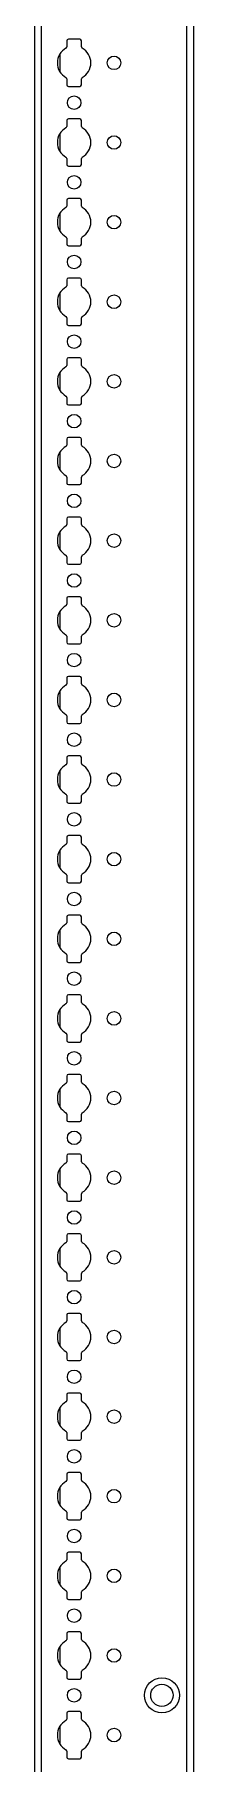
# Model space of a CAD drawing. Header units: millimetres. Extents: x -199 to 4466, y -2047 to 1507.
# Drawn here: x 4416 to 4466, y -336 to 207 of the extents above; entities that cross this region are included whole.
import ezdxf

# ---------------------------------------------------------------- set-up
doc = ezdxf.new("R2010")
doc.units = ezdxf.units.MM

msp = doc.modelspace()

# ---------------------------------------------------------------- linework, layer by layer
at = {"color": 7, "linetype": 'Continuous', "lineweight": 25}
for p, q in [((4416.39, -851.79), (4416.39, 847.21)), ((4466.09, 847.21), (4466.09, -851.79)), ((4426.44, 204.61), (4426.44, 202.73)), ((4430.54, 205.11), (4426.94, 205.11)), ((4431.04, 202.73), (4431.04, 204.61)), ((4426.44, 192.68), (4426.44, 190.81)), ((4426.94, 190.31), (4430.54, 190.31)), ((4431.04, 190.81), (4431.04, 192.68)), ((4426.44, 179.61), (4426.44, 177.73)), ((4430.54, 180.11), (4426.94, 180.11)), ((4431.04, 177.73), (4431.04, 179.61)), ((4426.44, 167.68), (4426.44, 165.81)), ((4426.94, 165.31), (4430.54, 165.31)), ((4431.04, 165.81), (4431.04, 167.68)), ((4426.44, 154.61), (4426.44, 152.73)), ((4430.54, 155.11), (4426.94, 155.11)), ((4431.04, 152.73), (4431.04, 154.61)), ((4426.44, 142.68), (4426.44, 140.81)), ((4431.04, 140.81), (4431.04, 142.68)), ((4426.94, 140.31), (4430.54, 140.31)), ((4426.44, 129.61), (4426.44, 127.73)), ((4430.54, 130.11), (4426.94, 130.11)), ((4431.04, 127.73), (4431.04, 129.61)), ((4426.44, 117.68), (4426.44, 115.81)), ((4426.94, 115.31), (4430.54, 115.31)), ((4431.04, 115.81), (4431.04, 117.68)), ((4426.44, 104.61), (4426.44, 102.73)), ((4430.54, 105.11), (4426.94, 105.11)), ((4431.04, 102.73), (4431.04, 104.61)), ((4426.44, 92.68), (4426.44, 90.81)), ((4431.04, 90.81), (4431.04, 92.68)), ((4426.94, 90.31), (4430.54, 90.31)), ((4426.44, 79.61), (4426.44, 77.73)), ((4430.54, 80.11), (4426.94, 80.11)), ((4431.04, 77.73), (4431.04, 79.61)), ((4426.44, 67.68), (4426.44, 65.81)), ((4426.94, 65.31), (4430.54, 65.31)), ((4431.04, 65.81), (4431.04, 67.68)), ((4426.44, 54.61), (4426.44, 52.73)), ((4430.54, 55.11), (4426.94, 55.11)), ((4431.04, 52.73), (4431.04, 54.61)), ((4426.44, 42.68), (4426.44, 40.81)), ((4426.94, 40.31), (4430.54, 40.31)), ((4431.04, 40.81), (4431.04, 42.68)), ((4426.44, 29.61), (4426.44, 27.73)), ((4430.54, 30.11), (4426.94, 30.11)), ((4431.04, 27.73), (4431.04, 29.61)), ((4426.44, 17.68), (4426.44, 15.81)), ((4431.04, 15.81), (4431.04, 17.68)), ((4426.94, 15.31), (4430.54, 15.31)), ((4426.44, 4.61), (4426.44, 2.73)), ((4430.54, 5.11), (4426.94, 5.11)), ((4431.04, 2.73), (4431.04, 4.61)), ((4426.44, -7.32), (4426.44, -9.19)), ((4426.94, -9.69), (4430.54, -9.69)), ((4431.04, -9.19), (4431.04, -7.32)), ((4426.44, -20.39), (4426.44, -22.27)), ((4430.54, -19.89), (4426.94, -19.89)), ((4431.04, -22.27), (4431.04, -20.39)), ((4426.44, -32.32), (4426.44, -34.19)), ((4431.04, -34.19), (4431.04, -32.32)), ((4426.94, -34.69), (4430.54, -34.69)), ((4426.44, -45.39), (4426.44, -47.27)), ((4430.54, -44.89), (4426.94, -44.89)), ((4431.04, -47.27), (4431.04, -45.39)), ((4426.44, -57.32), (4426.44, -59.19)), ((4426.94, -59.69), (4430.54, -59.69)), ((4431.04, -59.19), (4431.04, -57.32)), ((4426.44, -70.39), (4426.44, -72.27)), ((4430.54, -69.89), (4426.94, -69.89)), ((4431.04, -72.27), (4431.04, -70.39)), ((4426.44, -82.32), (4426.44, -84.19)), ((4426.94, -84.69), (4430.54, -84.69)), ((4431.04, -84.19), (4431.04, -82.32)), ((4426.44, -95.39), (4426.44, -97.27)), ((4430.54, -94.89), (4426.94, -94.89)), ((4431.04, -97.27), (4431.04, -95.39)), ((4426.44, -107.32), (4426.44, -109.19)), ((4431.04, -109.19), (4431.04, -107.32)), ((4426.94, -109.69), (4430.54, -109.69)), ((4426.44, -120.39), (4426.44, -122.27)), ((4430.54, -119.89), (4426.94, -119.89)), ((4431.04, -122.27), (4431.04, -120.39)), ((4426.44, -132.32), (4426.44, -134.19)), ((4426.94, -134.69), (4430.54, -134.69)), ((4431.04, -134.19), (4431.04, -132.32)), ((4426.44, -145.39), (4426.44, -147.27)), ((4430.54, -144.89), (4426.94, -144.89)), ((4431.04, -147.27), (4431.04, -145.39)), ((4426.44, -157.32), (4426.44, -159.19)), ((4431.04, -159.19), (4431.04, -157.32)), ((4426.94, -159.69), (4430.54, -159.69)), ((4426.44, -170.39), (4426.44, -172.27)), ((4430.54, -169.89), (4426.94, -169.89)), ((4431.04, -172.27), (4431.04, -170.39)), ((4426.44, -182.32), (4426.44, -184.19)), ((4431.04, -184.19), (4431.04, -182.32)), ((4426.94, -184.69), (4430.54, -184.69)), ((4426.44, -195.39), (4426.44, -197.27)), ((4430.54, -194.89), (4426.94, -194.89)), ((4431.04, -197.27), (4431.04, -195.39)), ((4426.44, -207.32), (4426.44, -209.19)), ((4426.94, -209.69), (4430.54, -209.69)), ((4431.04, -209.19), (4431.04, -207.32)), ((4426.44, -220.39), (4426.44, -222.27)), ((4430.54, -219.89), (4426.94, -219.89)), ((4431.04, -222.27), (4431.04, -220.39)), ((4426.44, -232.32), (4426.44, -234.19)), ((4431.04, -234.19), (4431.04, -232.32)), ((4426.94, -234.69), (4430.54, -234.69)), ((4426.44, -245.39), (4426.44, -247.27)), ((4430.54, -244.89), (4426.94, -244.89)), ((4431.04, -247.27), (4431.04, -245.39)), ((4426.44, -257.32), (4426.44, -259.19)), ((4426.94, -259.69), (4430.54, -259.69)), ((4431.04, -259.19), (4431.04, -257.32)), ((4426.44, -270.39), (4426.44, -272.27)), ((4430.54, -269.89), (4426.94, -269.89)), ((4431.04, -272.27), (4431.04, -270.39)), ((4426.44, -282.32), (4426.44, -284.19)), ((4426.94, -284.69), (4430.54, -284.69)), ((4431.04, -284.19), (4431.04, -282.32)), ((4426.44, -295.39), (4426.44, -297.27)), ((4430.54, -294.89), (4426.94, -294.89)), ((4431.04, -297.27), (4431.04, -295.39)), ((4426.44, -307.32), (4426.44, -309.19)), ((4431.04, -309.19), (4431.04, -307.32)), ((4426.94, -309.69), (4430.54, -309.69)), ((4430.54, -319.89), (4426.94, -319.89)), ((4426.44, -320.39), (4426.44, -322.27)), ((4431.04, -322.27), (4431.04, -320.39)), ((4426.44, -332.32), (4426.44, -334.19)), ((4426.94, -334.69), (4430.54, -334.69)), ((4431.04, -334.19), (4431.04, -332.32))]:
    msp.add_line(p, q, dxfattribs=at)
at = {"color": 8, "linetype": 'Continuous', "lineweight": 18}
for p, q in [((4418.39, 847.21), (4418.39, -851.79)), ((4464.09, -851.79), (4464.09, 847.21)), ((4424.24, 200.41), (4424.24, 195)), ((4424.24, 175.41), (4424.24, 170)), ((4424.24, 150.41), (4424.24, 145)), ((4424.24, 125.41), (4424.24, 120)), ((4424.24, 100.41), (4424.24, 95)), ((4424.24, 75.41), (4424.24, 70)), ((4424.24, 50.41), (4424.24, 45)), ((4424.24, 25.41), (4424.24, 20)), ((4424.24, 0.41), (4424.24, -5)), ((4424.24, -24.59), (4424.24, -30)), ((4424.24, -49.59), (4424.24, -55)), ((4424.24, -74.59), (4424.24, -80)), ((4424.24, -99.59), (4424.24, -105)), ((4424.24, -124.59), (4424.24, -130)), ((4424.24, -149.59), (4424.24, -155)), ((4424.24, -174.59), (4424.24, -180)), ((4424.24, -199.59), (4424.24, -205)), ((4424.24, -224.59), (4424.24, -230)), ((4424.24, -249.59), (4424.24, -255)), ((4424.24, -274.59), (4424.24, -280)), ((4424.24, -299.59), (4424.24, -305)), ((4424.24, -324.59), (4424.24, -330))]:
    msp.add_line(p, q, dxfattribs=at)
at = {"color": 7, "linetype": 'Continuous', "lineweight": 25}
for centre, radius in [((4441.24, 197.71), 2.13), ((4428.74, 185.21), 2.12), ((4441.24, 172.71), 2.13), ((4428.74, 160.21), 2.12), ((4441.24, 147.71), 2.13), ((4428.74, 135.21), 2.12), ((4441.24, 122.71), 2.13), ((4428.74, 110.21), 2.12), ((4441.24, 97.71), 2.13), ((4428.74, 85.21), 2.12), ((4441.24, 72.71), 2.13), ((4428.74, 60.21), 2.12), ((4441.24, 47.71), 2.13), ((4428.74, 35.21), 2.12), ((4441.24, 22.71), 2.13), ((4428.74, 10.21), 2.12), ((4441.24, -2.29), 2.13), ((4428.74, -14.79), 2.12), ((4441.24, -27.29), 2.13), ((4428.74, -39.79), 2.12), ((4441.24, -52.29), 2.13), ((4428.74, -64.79), 2.12), ((4441.24, -77.29), 2.13), ((4428.74, -89.79), 2.12), ((4441.24, -102.29), 2.13), ((4428.74, -114.79), 2.12), ((4441.24, -127.29), 2.13), ((4428.74, -139.79), 2.12), ((4441.24, -152.29), 2.13), ((4428.74, -164.79), 2.12), ((4441.24, -177.29), 2.13), ((4428.74, -189.79), 2.12), ((4441.24, -202.29), 2.13), ((4428.74, -214.79), 2.12), ((4441.24, -227.29), 2.13), ((4428.74, -239.79), 2.12), ((4441.24, -252.29), 2.13), ((4428.74, -264.79), 2.12), ((4441.24, -277.29), 2.13), ((4428.74, -289.79), 2.12), ((4441.24, -302.29), 2.13), ((4456.24, -314.79), 5.5), ((4428.74, -314.79), 2.12), ((4456.24, -314.79), 3.5), ((4441.24, -327.29), 2.13)]:
    msp.add_circle(centre, radius, dxfattribs=at)
for centre, radius, start, end in [((4428.74, 197.71), 5.25, 119.1407, 240.8593), ((4425.94, 202.73), 0.5, 299.1407, 0), ((4426.94, 204.61), 0.5, 90, 180), ((4430.54, 204.61), 0.5, 0, 90), ((4431.54, 202.73), 0.5, 180, 240.8593), ((4428.74, 197.71), 5.25, 299.1407, 60.8593), ((4425.94, 192.68), 0.5, 0, 60.8593), ((4426.94, 190.81), 0.5, 180, 270), ((4430.54, 190.81), 0.5, 270, 0), ((4431.54, 192.68), 0.5, 119.1407, 180), ((4426.94, 179.61), 0.5, 90, 180), ((4430.54, 179.61), 0.5, 0, 90), ((4428.74, 172.71), 5.25, 119.1407, 240.8593), ((4425.94, 177.73), 0.5, 299.1407, 0), ((4431.54, 177.73), 0.5, 180, 240.8593), ((4428.74, 172.71), 5.25, 299.1407, 60.8593), ((4425.94, 167.68), 0.5, 0, 60.8593), ((4426.94, 165.81), 0.5, 180, 270), ((4430.54, 165.81), 0.5, 270, 0), ((4431.54, 167.68), 0.5, 119.1407, 180), ((4428.74, 147.71), 5.25, 119.1407, 240.8593), ((4425.94, 152.73), 0.5, 299.1407, 0), ((4426.94, 154.61), 0.5, 90, 180), ((4430.54, 154.61), 0.5, 0, 90), ((4431.54, 152.73), 0.5, 180, 240.8593), ((4428.74, 147.71), 5.25, 299.1407, 60.8593), ((4425.94, 142.68), 0.5, 0, 60.8593), ((4431.54, 142.68), 0.5, 119.1407, 180), ((4426.94, 140.81), 0.5, 180, 270), ((4430.54, 140.81), 0.5, 270, 0), ((4428.74, 122.71), 5.25, 119.1407, 240.8593), ((4425.94, 127.73), 0.5, 299.1407, 0), ((4426.94, 129.61), 0.5, 90, 180), ((4430.54, 129.61), 0.5, 0, 90), ((4431.54, 127.73), 0.5, 180, 240.8593), ((4428.74, 122.71), 5.25, 299.1407, 60.8593), ((4425.94, 117.68), 0.5, 0, 60.8593), ((4426.94, 115.81), 0.5, 180, 270), ((4430.54, 115.81), 0.5, 270, 0), ((4431.54, 117.68), 0.5, 119.1407, 180), ((4426.94, 104.61), 0.5, 90, 180), ((4430.54, 104.61), 0.5, 0, 90), ((4428.74, 97.71), 5.25, 119.1407, 240.8593), ((4425.94, 102.73), 0.5, 299.1407, 0), ((4431.54, 102.73), 0.5, 180, 240.8593), ((4428.74, 97.71), 5.25, 299.1407, 60.8593), ((4425.94, 92.68), 0.5, 0, 60.8593), ((4431.54, 92.68), 0.5, 119.1407, 180), ((4426.94, 90.81), 0.5, 180, 270), ((4430.54, 90.81), 0.5, 270, 0), ((4428.74, 72.71), 5.25, 119.1407, 240.8593), ((4425.94, 77.73), 0.5, 299.1407, 0), ((4426.94, 79.61), 0.5, 90, 180), ((4430.54, 79.61), 0.5, 0, 90), ((4431.54, 77.73), 0.5, 180, 240.8593), ((4428.74, 72.71), 5.25, 299.1407, 60.8593), ((4425.94, 67.68), 0.5, 0, 60.8593), ((4426.94, 65.81), 0.5, 180, 270), ((4430.54, 65.81), 0.5, 270, 0), ((4431.54, 67.68), 0.5, 119.1407, 180), ((4426.94, 54.61), 0.5, 90, 180), ((4430.54, 54.61), 0.5, 0, 90), ((4428.74, 47.71), 5.25, 119.1407, 240.8593), ((4425.94, 52.73), 0.5, 299.1407, 0), ((4431.54, 52.73), 0.5, 180, 240.8593), ((4428.74, 47.71), 5.25, 299.1407, 60.8593), ((4425.94, 42.68), 0.5, 0, 60.8593), ((4426.94, 40.81), 0.5, 180, 270), ((4430.54, 40.81), 0.5, 270, 0), ((4431.54, 42.68), 0.5, 119.1407, 180), ((4428.74, 22.71), 5.25, 119.1407, 240.8593), ((4425.94, 27.73), 0.5, 299.1407, 0), ((4426.94, 29.61), 0.5, 90, 180), ((4430.54, 29.61), 0.5, 0, 90), ((4431.54, 27.73), 0.5, 180, 240.8593), ((4428.74, 22.71), 5.25, 299.1407, 60.8593), ((4425.94, 17.68), 0.5, 0, 60.8593), ((4431.54, 17.68), 0.5, 119.1407, 180), ((4426.94, 15.81), 0.5, 180, 270), ((4430.54, 15.81), 0.5, 270, 0), ((4428.74, -2.29), 5.25, 119.1407, 240.8593), ((4425.94, 2.73), 0.5, 299.1407, 0), ((4426.94, 4.61), 0.5, 90, 180), ((4430.54, 4.61), 0.5, 0, 90), ((4431.54, 2.73), 0.5, 180, 240.8593), ((4428.74, -2.29), 5.25, 299.1407, 60.8593), ((4425.94, -7.32), 0.5, 0, 60.8593), ((4426.94, -9.19), 0.5, 180, 270), ((4430.54, -9.19), 0.5, 270, 0), ((4431.54, -7.32), 0.5, 119.1407, 180), ((4426.94, -20.39), 0.5, 90, 180), ((4430.54, -20.39), 0.5, 0, 90), ((4428.74, -27.29), 5.25, 119.1407, 240.8593), ((4425.94, -22.27), 0.5, 299.1407, 0), ((4431.54, -22.27), 0.5, 180, 240.8593), ((4428.74, -27.29), 5.25, 299.1407, 60.8593), ((4425.94, -32.32), 0.5, 0, 60.8593), ((4431.54, -32.32), 0.5, 119.1407, 180), ((4426.94, -34.19), 0.5, 180, 270), ((4430.54, -34.19), 0.5, 270, 0), ((4428.74, -52.29), 5.25, 119.1407, 240.8593), ((4425.94, -47.27), 0.5, 299.1407, 0), ((4426.94, -45.39), 0.5, 90, 180), ((4430.54, -45.39), 0.5, 0, 90), ((4431.54, -47.27), 0.5, 180, 240.8593), ((4428.74, -52.29), 5.25, 299.1407, 60.8593), ((4425.94, -57.32), 0.5, 0, 60.8593), ((4426.94, -59.19), 0.5, 180, 270), ((4430.54, -59.19), 0.5, 270, 0), ((4431.54, -57.32), 0.5, 119.1407, 180), ((4426.94, -70.39), 0.5, 90, 180), ((4430.54, -70.39), 0.5, 0, 90), ((4428.74, -77.29), 5.25, 119.1407, 240.8593), ((4425.94, -72.27), 0.5, 299.1407, 0), ((4431.54, -72.27), 0.5, 180, 240.8593), ((4428.74, -77.29), 5.25, 299.1407, 60.8593), ((4425.94, -82.32), 0.5, 0, 60.8593), ((4426.94, -84.19), 0.5, 180, 270), ((4430.54, -84.19), 0.5, 270, 0), ((4431.54, -82.32), 0.5, 119.1407, 180), ((4425.94, -97.27), 0.5, 299.1407, 0), ((4426.94, -95.39), 0.5, 90, 180), ((4430.54, -95.39), 0.5, 0, 90), ((4431.54, -97.27), 0.5, 180, 240.8593), ((4428.74, -102.29), 5.25, 119.1407, 240.8593), ((4428.74, -102.29), 5.25, 299.1407, 60.8593), ((4425.94, -107.32), 0.5, 0, 60.8593), ((4431.54, -107.32), 0.5, 119.1407, 180), ((4426.94, -109.19), 0.5, 180, 270), ((4430.54, -109.19), 0.5, 270, 0), ((4428.74, -127.29), 5.25, 119.1407, 240.8593), ((4425.94, -122.27), 0.5, 299.1407, 0), ((4426.94, -120.39), 0.5, 90, 180), ((4430.54, -120.39), 0.5, 0, 90), ((4431.54, -122.27), 0.5, 180, 240.8593), ((4428.74, -127.29), 5.25, 299.1407, 60.8593), ((4425.94, -132.32), 0.5, 0, 60.8593), ((4426.94, -134.19), 0.5, 180, 270), ((4430.54, -134.19), 0.5, 270, 0), ((4431.54, -132.32), 0.5, 119.1407, 180), ((4426.94, -145.39), 0.5, 90, 180), ((4430.54, -145.39), 0.5, 0, 90), ((4428.74, -152.29), 5.25, 119.1407, 240.8593), ((4425.94, -147.27), 0.5, 299.1407, 0), ((4431.54, -147.27), 0.5, 180, 240.8593), ((4428.74, -152.29), 5.25, 299.1407, 60.8593), ((4425.94, -157.32), 0.5, 0, 60.8593), ((4431.54, -157.32), 0.5, 119.1407, 180), ((4426.94, -159.19), 0.5, 180, 270), ((4430.54, -159.19), 0.5, 270, 0), ((4428.74, -177.29), 5.25, 119.1407, 240.8593), ((4425.94, -172.27), 0.5, 299.1407, 0), ((4426.94, -170.39), 0.5, 90, 180), ((4430.54, -170.39), 0.5, 0, 90), ((4431.54, -172.27), 0.5, 180, 240.8593), ((4428.74, -177.29), 5.25, 299.1407, 60.8593), ((4425.94, -182.32), 0.5, 0, 60.8593), ((4426.94, -184.19), 0.5, 180, 270), ((4430.54, -184.19), 0.5, 270, 0), ((4431.54, -182.32), 0.5, 119.1407, 180), ((4426.94, -195.39), 0.5, 90, 180), ((4430.54, -195.39), 0.5, 0, 90), ((4428.74, -202.29), 5.25, 119.1407, 240.8593), ((4425.94, -197.27), 0.5, 299.1407, 0), ((4431.54, -197.27), 0.5, 180, 240.8593), ((4428.74, -202.29), 5.25, 299.1407, 60.8593), ((4425.94, -207.32), 0.5, 0, 60.8593), ((4426.94, -209.19), 0.5, 180, 270), ((4430.54, -209.19), 0.5, 270, 0), ((4431.54, -207.32), 0.5, 119.1407, 180), ((4425.94, -222.27), 0.5, 299.1407, 0), ((4426.94, -220.39), 0.5, 90, 180), ((4430.54, -220.39), 0.5, 0, 90), ((4431.54, -222.27), 0.5, 180, 240.8593), ((4428.74, -227.29), 5.25, 119.1407, 240.8593), ((4428.74, -227.29), 5.25, 299.1407, 60.8593), ((4425.94, -232.32), 0.5, 0, 60.8593), ((4431.54, -232.32), 0.5, 119.1407, 180), ((4426.94, -234.19), 0.5, 180, 270), ((4430.54, -234.19), 0.5, 270, 0), ((4428.74, -252.29), 5.25, 119.1407, 240.8593), ((4425.94, -247.27), 0.5, 299.1407, 0), ((4426.94, -245.39), 0.5, 90, 180), ((4430.54, -245.39), 0.5, 0, 90), ((4431.54, -247.27), 0.5, 180, 240.8593), ((4428.74, -252.29), 5.25, 299.1407, 60.8593), ((4425.94, -257.32), 0.5, 0, 60.8593), ((4426.94, -259.19), 0.5, 180, 270), ((4430.54, -259.19), 0.5, 270, 0), ((4431.54, -257.32), 0.5, 119.1407, 180), ((4426.94, -270.39), 0.5, 90, 180), ((4430.54, -270.39), 0.5, 0, 90), ((4428.74, -277.29), 5.25, 119.1407, 240.8593), ((4425.94, -272.27), 0.5, 299.1407, 0), ((4431.54, -272.27), 0.5, 180, 240.8593), ((4428.74, -277.29), 5.25, 299.1407, 60.8593), ((4425.94, -282.32), 0.5, 0, 60.8593), ((4431.54, -282.32), 0.5, 119.1407, 180), ((4426.94, -284.19), 0.5, 180, 270), ((4430.54, -284.19), 0.5, 270, 0), ((4428.74, -302.29), 5.25, 119.1407, 240.8593), ((4425.94, -297.27), 0.5, 299.1407, 0), ((4426.94, -295.39), 0.5, 90, 180), ((4430.54, -295.39), 0.5, 0, 90), ((4431.54, -297.27), 0.5, 180, 240.8593), ((4428.74, -302.29), 5.25, 299.1407, 60.8593), ((4425.94, -307.32), 0.5, 0, 60.8593), ((4426.94, -309.19), 0.5, 180, 270), ((4430.54, -309.19), 0.5, 270, 0), ((4431.54, -307.32), 0.5, 119.1407, 180), ((4426.94, -320.39), 0.5, 90, 180), ((4430.54, -320.39), 0.5, 0, 90), ((4428.74, -327.29), 5.25, 119.1407, 240.8593), ((4425.94, -322.27), 0.5, 299.1407, 0), ((4431.54, -322.27), 0.5, 180, 240.8593), ((4428.74, -327.29), 5.25, 299.1407, 60.8593), ((4425.94, -332.32), 0.5, 0, 60.8593), ((4426.94, -334.19), 0.5, 180, 270), ((4430.54, -334.19), 0.5, 270, 0), ((4431.54, -332.32), 0.5, 119.1407, 180)]:
    msp.add_arc(centre, radius, start, end, dxfattribs=at)

doc.saveas('drawing.dxf')
